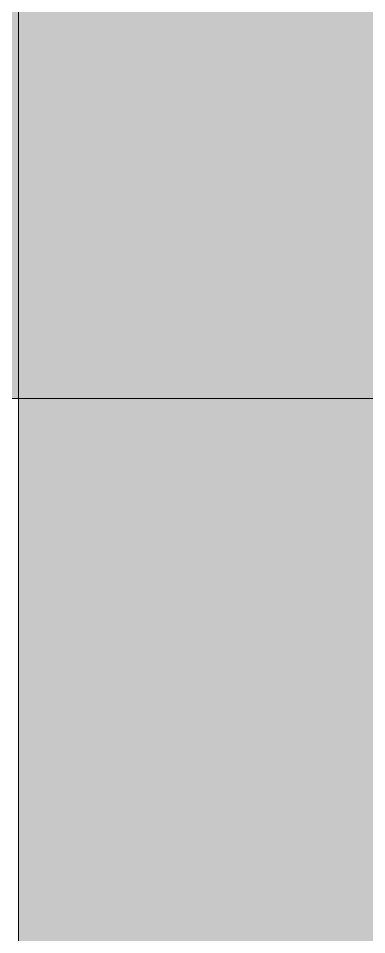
# Model space of a CAD drawing. Header units: millimetres. Extents: x 39486 to 115248, y -1987 to 27400.
# Drawn here: x 105548 to 106170, y 5642 to 7279 of the extents above; entities that cross this region are included whole.
import ezdxf

# ---------------------------------------------------------------- set-up
doc = ezdxf.new("R2010")
doc.units = ezdxf.units.MM
doc.layers.add('A-WALL-PATT', color=7, linetype='Continuous', lineweight=9)
doc.layers.add('I-WALL', color=7, linetype='Continuous', lineweight=9)
doc.layers.add('I-FURN-109', color=7, linetype='Continuous', lineweight=9, true_color=0x7f7f7f, transparency=0.7)
for name, color, linetype, lineweight, true_color in [('I-FURN-2', 7, 'Continuous', 9, 0xacacac), ('I-FURN-3', 7, 'Continuous', 9, 0xc0c0c0), ('I-FURN-4', 7, 'Continuous', 9, 0x949494), ('I-FURN-5', 7, 'Continuous', 9, 0x9e9e9e)]:
    doc.layers.add(name, color=color, linetype=linetype, lineweight=lineweight, true_color=true_color)

# ---------------------------------------------------------------- blocks, each defined once
blk = doc.blocks.new('Мат в спортивном зале - Т4-V75-Развертка 2_19-2')
at = {"layer": 'I-FURN-4'}
blk.add_line((-17321, 6600), (-17389, 6600), dxfattribs=at)
at = {"layer": 'I-FURN-5'}
blk.add_line((-17389, 6600), (-17321, 6600), dxfattribs=at)
blk = doc.blocks.new('Мат в спортивном зале - Т7-V77-Развертка 2_19-2')
at = {"layer": 'I-FURN-2'}
blk.add_line((-17389, 6600), (-17321, 6600), dxfattribs=at)
at = {"layer": 'I-FURN-4'}
blk.add_line((-17321, 6600), (-17389, 6600), dxfattribs=at)
blk = doc.blocks.new('Мат в спортивном зале - Т6-31179853-Развертка 2_19-2')
at = {"layer": 'I-FURN-109'}
h = blk.add_hatch(color=256, dxfattribs=at)
h.paths.add_polyline_path([(-17321, 4200), (-16679, 4200), (-16679, 6600), (-17321, 6600), (-17321, 5367.2)])
h.paths.add_polyline_path([(-16609, 6300), (-16609, 6600), (-16611, 6600), (-16611, 6300)])
at = {"layer": 'I-FURN-3'}
blk.add_line((-17389, 6600), (-16609, 6600), dxfattribs=at)
at = {"layer": 'I-FURN-5'}
blk.add_line((-17321, 6600), (-17389, 6600), dxfattribs=at)

msp = doc.modelspace()

# ---------------------------------------------------------------- hatches: boundary and pattern name
at = {"layer": 'A-WALL-PATT'}
h = msp.add_hatch(color=256, dxfattribs=at)
h.paths.add_polyline_path([(105549.4, 6600), (106190.4, 6600), (106190.4, 11800), (105549.4, 11800), (105549.4, 7670)])
h.paths.add_polyline_path([(106190.4, 11810), (106190.4, 11860), (105549.4, 11860), (105549.4, 11810), (106181.9, 11810)])
h = msp.add_hatch(color=256, dxfattribs=at)
h.paths.add_polyline_path([(102532, 6600), (102974, 6600), (102974, 7311.3), (104174, 7311.3), (104174, 6600), (105548.4, 6600), (105548.4, 7670), (100190.4, 7670), (100190.4, 6600), (101594.5, 6600)])
h.paths.add_polyline_path([(103959.4, 8320), (105549.4, 8320), (105549.4, 11700), (100190.4, 11700), (100190.4, 8320), (103879.4, 8320)])
h.paths.add_polyline_path([(103859.4, 8400), (103269.4, 8400), (103269.4, 8820), (103879.4, 8820), (103879.4, 8400)])
msp.add_hatch(color=256, dxfattribs=at).paths.add_polyline_path([(105549, 6600), (105549.4, 6600), (105549.4, 8100), (105548.4, 8100), (105548.4, 6600)])

# ---------------------------------------------------------------- linework, layer by layer
at = {"layer": 'I-WALL'}
msp.add_line((105548.4, 4200), (105548.4, 8100), dxfattribs=at)

# ---------------------------------------------------------------- block references
at = {"layer": 'I-FURN-3'}
for name in ['Мат в спортивном зале - Т4-V75-Развертка 2_19-2', 'Мат в спортивном зале - Т6-31179853-Развертка 2_19-2']:
    msp.add_blockref(name, (122869.4, 0), dxfattribs=at)
at = {"layer": 'I-FURN-4'}
msp.add_blockref('Мат в спортивном зале - Т7-V77-Развертка 2_19-2', (122869.4, 0), dxfattribs=at)

doc.saveas('drawing.dxf')
